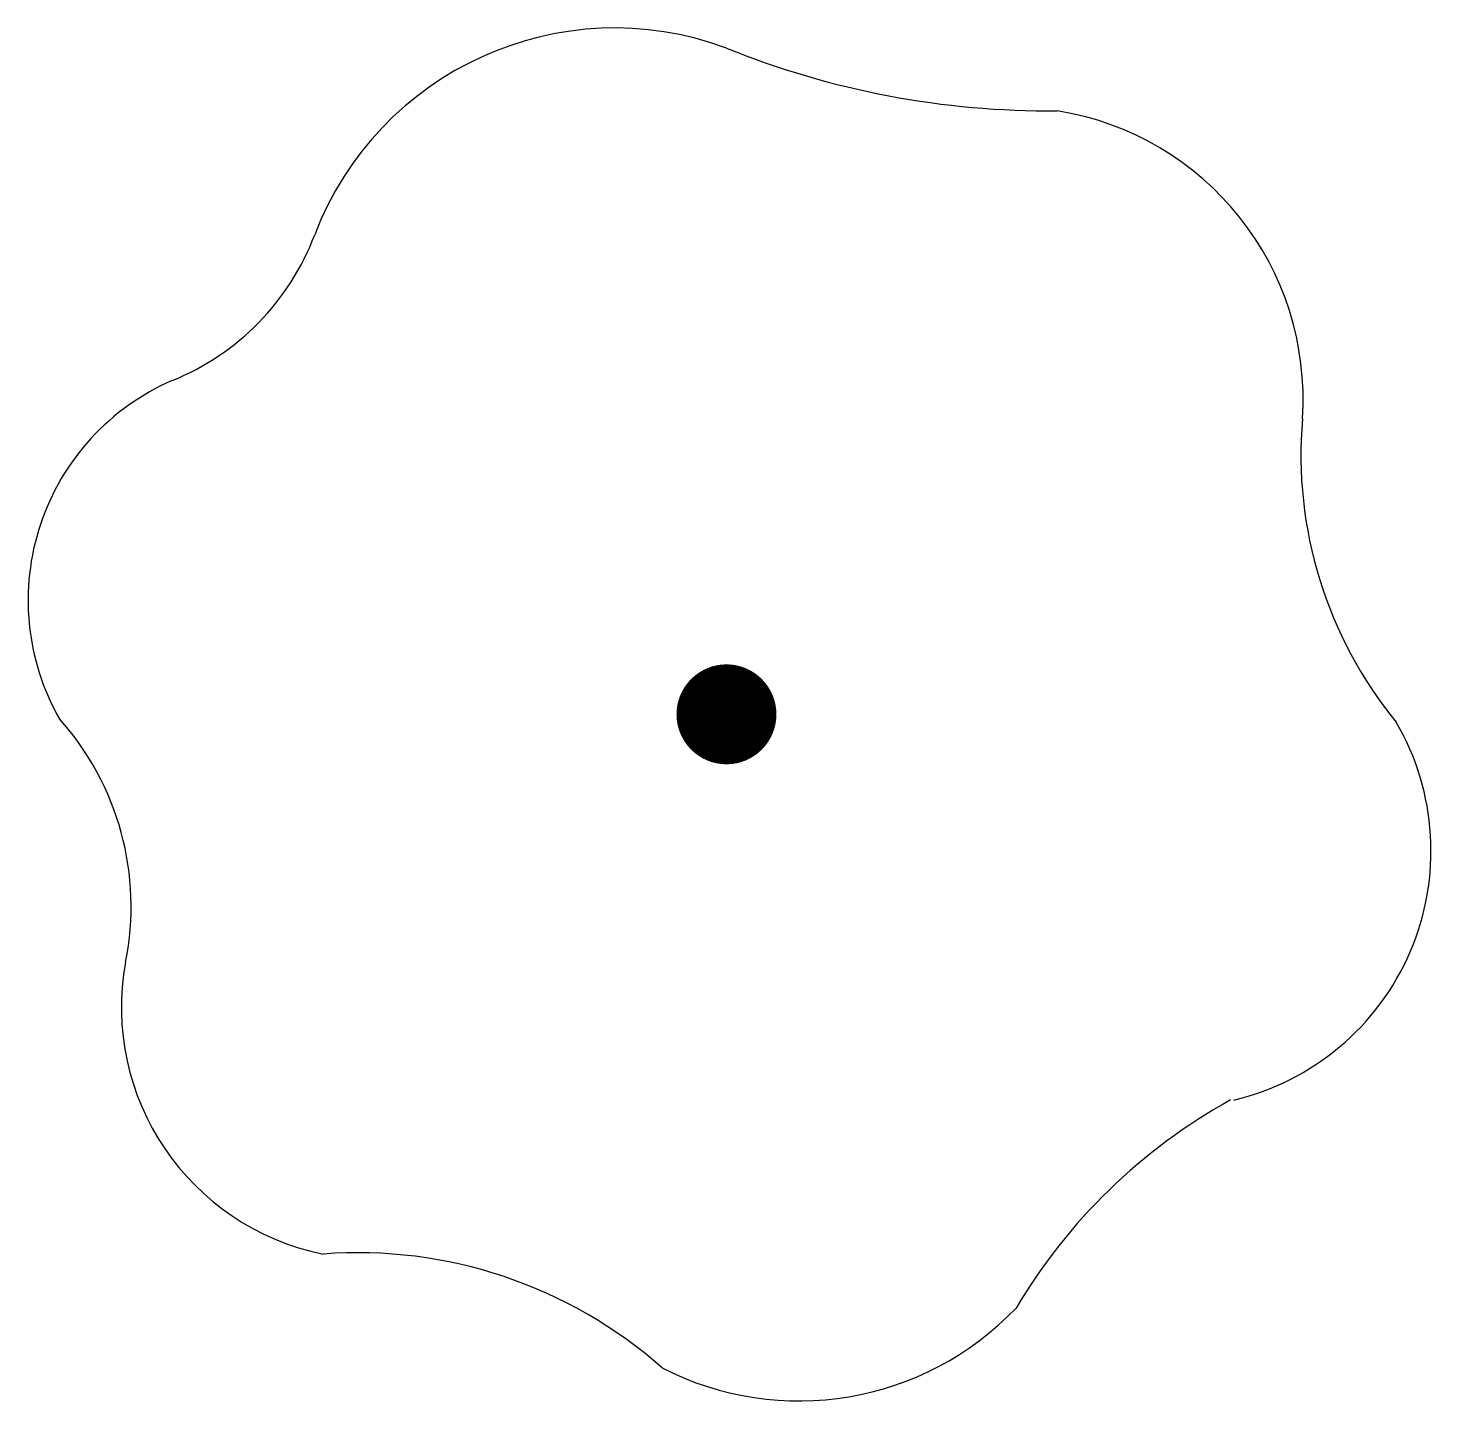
# Model space of a CAD drawing. Extents: x -0.98 to 0.99, y -0.96 to 0.96.
import ezdxf

# ---------------------------------------------------------------- set-up
doc = ezdxf.new("R2010")
doc.units = 0
doc.header["$LTSCALE"] = 0.01
doc.header["$MEASUREMENT"] = 0
doc.layers.get('0').update_dxf_attribs({"lineweight": 20})

msp = doc.modelspace()

# ---------------------------------------------------------------- linework, layer by layer
at = {"color": 0, "linetype": 'ByBlock', "lineweight": -2, "const_width": 0.07}
msp.add_lwpolyline([(-0.035, 0, 1), (0.035, 0, 1)], format="xyb", close=True, dxfattribs=at)
at = {"color": 0, "linetype": 'ByBlock', "lineweight": -2}
for centre, radius, start, end in [((-0.1564, 0.5115), 0.4499, 69.6603, 159.1137), ((0.4508, 2.0462), 1.2007, 247.9485, 270.591), ((0.3987, 0.4415), 0.4091, 356.1089, 80.9259), ((-0.91, 0.7979), 0.3563, 291.9961, 339.2866), ((-0.6426, 0.1597), 0.3357, 113.509, 209.6004), ((1.3937, 0.3627), 0.589, 175.0254, 219.3558), ((-1.2275, -0.269), 0.3936, 348.5774, 41.8886), ((0.6282, -0.1912), 0.3587, 283.2701, 30.1865), ((-0.4947, -0.4104), 0.3528, 169.6437, 258.5101), ((1.0941, -1.2403), 0.8005, 119.013, 149.3179), ((-0.5162, -1.3976), 0.6434, 48.5313, 94.3414), ((0.1016, -0.5413), 0.4205, 242.861, 316.3019)]:
    msp.add_arc(centre, radius, start, end, dxfattribs=at)

doc.saveas('drawing.dxf')
